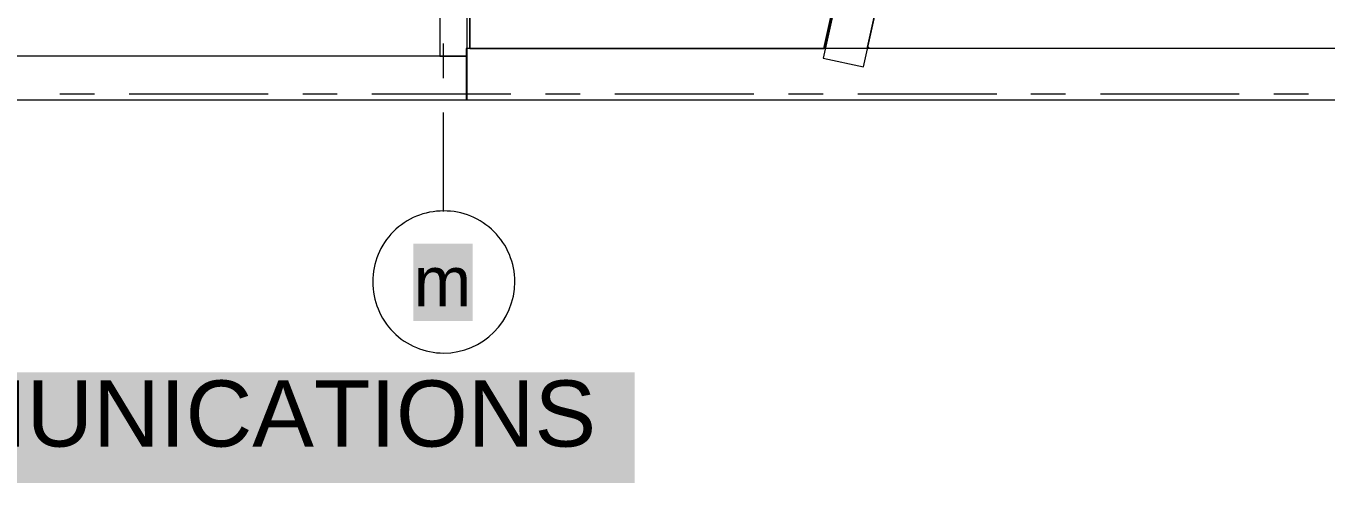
# Model space of a CAD drawing. Header units: inches. Extents: x 14.2 to 49.7, y 0.3 to 22.9.
# Drawn here: x 22.091 to 26.772, y 13.66 to 15.306 of the extents above; entities that cross this region are included whole.
import ezdxf

# ---------------------------------------------------------------- set-up
doc = ezdxf.new("R2010")
doc.units = ezdxf.units.IN
doc.header["$MEASUREMENT"] = 0
doc.layers.add('PDF_Geometry', color=7, linetype='Continuous', true_color=0x777777)
doc.layers.add('PDF_Solid Fills', color=7, linetype='Continuous', true_color=0xffffff)
doc.layers.add('PDF_Text', color=7, linetype='Continuous')
doc.styles.add('PDF Arial', font='arial.ttf')

msp = doc.modelspace()

# ---------------------------------------------------------------- linework, layer by layer
at = {"layer": 'PDF_Geometry', "lineweight": 18}
for points in [[(23.6797, 16.2215), (23.6897, 16.2215), (23.6897, 20.5396), (26.1496, 20.5396), (24.9613, 15.1898), (25.1063, 15.1582), (26.3013, 20.5396), (27.3629, 20.5396), (27.3629, 20.7229), (23.4664, 20.7229), (23.4664, 20.5396), (23.5814, 20.5396), (23.5814, 16.2215), (23.5814, 16.1798), (23.6797, 16.1798)], [(28.3429, 15.2248), (27.7062, 15.2248), (23.6764, 15.2248), (23.6764, 15.0398), (27.6646, 15.0398), (27.6646, 15.0348), (27.8445, 14.9948), (27.8545, 15.0398), (28.5695, 15.0398), (28.5695, 15.2248), (28.5695, 17.1531), (28.3429, 17.1531)], [(23.5814, 15.4298), (23.5814, 15.1965), (23.6797, 15.1965), (23.6797, 15.4298)], [(21.5898, 15.0398), (23.6797, 15.0398), (23.6797, 15.1965), (21.5898, 15.1965)]]:
    msp.add_lwpolyline(points, close=True, dxfattribs=at)
at = {"layer": 'PDF_Geometry', "lineweight": 9}
for points in [[(25.1397, 20.5396), (26.1446, 20.5396), (24.963, 15.2248)], [(24.9663, 15.2248), (26.1463, 20.5396), (24.9663, 15.2248)], [(26.1496, 20.5396), (24.968, 15.2248)], [(23.6897, 18.6964), (24.4297, 18.6964), (24.4297, 18.8363), (23.6947, 18.8363), (24.4297, 18.8363), (24.4297, 18.6964), (23.6897, 18.6964), (23.6897, 15.2248), (24.9647, 15.2248)], [(23.6897, 15.2248), (23.6897, 16.2215)], [(23.5947, 15.1182), (23.5947, 15.2432)], [(25.1197, 15.2248), (25.1213, 15.2298), (25.1247, 15.2282), (25.123, 15.2248), (25.1247, 15.2282)], [(25.123, 15.2298), (25.1247, 15.2282), (25.1263, 15.2282), (25.1263, 15.2248)], [(22.2131, 15.0615), (22.3381, 15.0615)], [(22.4631, 15.0615), (22.9631, 15.0615)], [(23.0881, 15.0615), (23.2114, 15.0615)], [(23.3364, 15.0615), (23.8364, 15.0615)], [(23.9614, 15.0615), (24.0864, 15.0615)], [(24.2114, 15.0615), (24.7113, 15.0615)], [(24.8363, 15.0615), (24.9613, 15.0615)], [(25.0863, 15.0615), (25.5863, 15.0615)], [(25.7096, 15.0615), (25.8346, 15.0615)], [(25.9596, 15.0615), (26.4596, 15.0615)], [(26.5846, 15.0615), (26.7096, 15.0615)], [(23.5947, 14.6382), (23.5947, 14.9948)]]:
    msp.add_lwpolyline(points, dxfattribs=at)
msp.add_lwpolyline([(25.1213, 15.2298), (26.3013, 20.5396)], close=True, dxfattribs=at)
msp.add_lwpolyline([(23.5947, 14.6399, 0.416667), (23.3397, 14.3849, 0.415306), (23.5947, 14.1282, 0.413961), (23.8514, 14.3849, 0.415306)], format="xyb", close=True, dxfattribs=at)
at = {"layer": 'PDF_Solid Fills', "lineweight": 9, "transparency": 33554559}
msp.add_solid([(23.4864, 14.2432), (23.6997, 14.2432), (23.4864, 14.5215), (23.6997, 14.5215)], dxfattribs=at)
at = {"layer": 'PDF_Solid Fills', "lineweight": 0, "transparency": 33554559}
msp.add_solid([(19.2636, 13.6604), (24.2828, 13.6604), (19.2636, 14.0592), (24.2828, 14.0592)], dxfattribs=at)
at = {"layer": 'PDF_Solid Fills', "color": 7, "lineweight": 35, "transparency": 33554559}
msp.add_solid([(16.5017, 13.7299), (24.253, 13.7299), (16.5017, 13.7532), (24.253, 13.7532)], dxfattribs=at)

# ---------------------------------------------------------------- texts
at = {"layer": 'PDF_Text', "color": 8, "true_color": 0x777777, "insert": (23.4868, 14.386), "char_height": 0.1787, "attachment_point": 4, "style": 'PDF Arial'}
msp.add_mtext('m', dxfattribs=at)
at = {"layer": 'PDF_Text', "insert": (17.2518, 13.9089), "char_height": 0.238113, "attachment_point": 4, "style": 'PDF Arial'}
msp.add_mtext('MEZZANINE -POWER & COMMUNICATIONS', dxfattribs=at)

doc.saveas('drawing.dxf')
